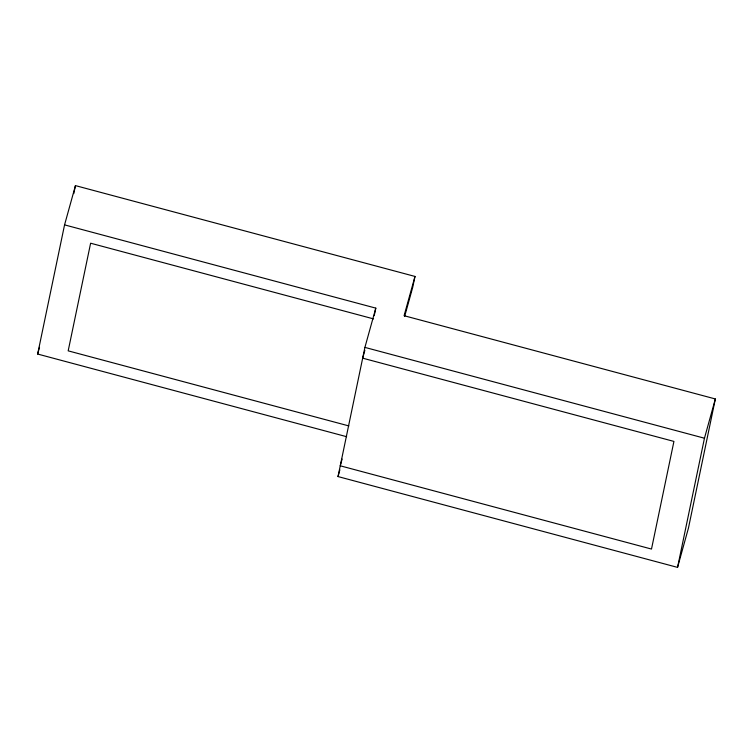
<?xml version="1.0" encoding="UTF-8"?>
<svg xmlns="http://www.w3.org/2000/svg" width="753" height="753" viewBox="0 0 753 753"><rect width="100%" height="100%" fill="white"/><g stroke="black" fill="none" stroke-linecap="round" stroke-linejoin="round"><path stroke-width="1.13" d="M346.625 436.693L37.65 354.042L64.56 224.874L75.451 185.614L414.988 276.436L412.748 287.204L404.662 316.364M73.785 193.615L75.451 185.614M414.988 276.436L404.097 315.705L715.35 398.958L688.44 528.126L677.549 567.385L338.012 476.564L364.913 347.397L375.803 308.128L64.56 224.874M374.241 315.667L375.803 308.128M677.549 567.385L704.46 438.218L715.35 398.958M37.65 354.042L39.514 347.312M364.857 350.305L362.673 358.164L673.926 441.418L651.496 549.059L340.252 465.796L342.116 459.066M338.012 476.564L339.876 469.834M373.563 318.896L90.614 243.21L68.184 350.851L348.865 425.925M364.913 347.397L704.46 438.218"/></g></svg>
